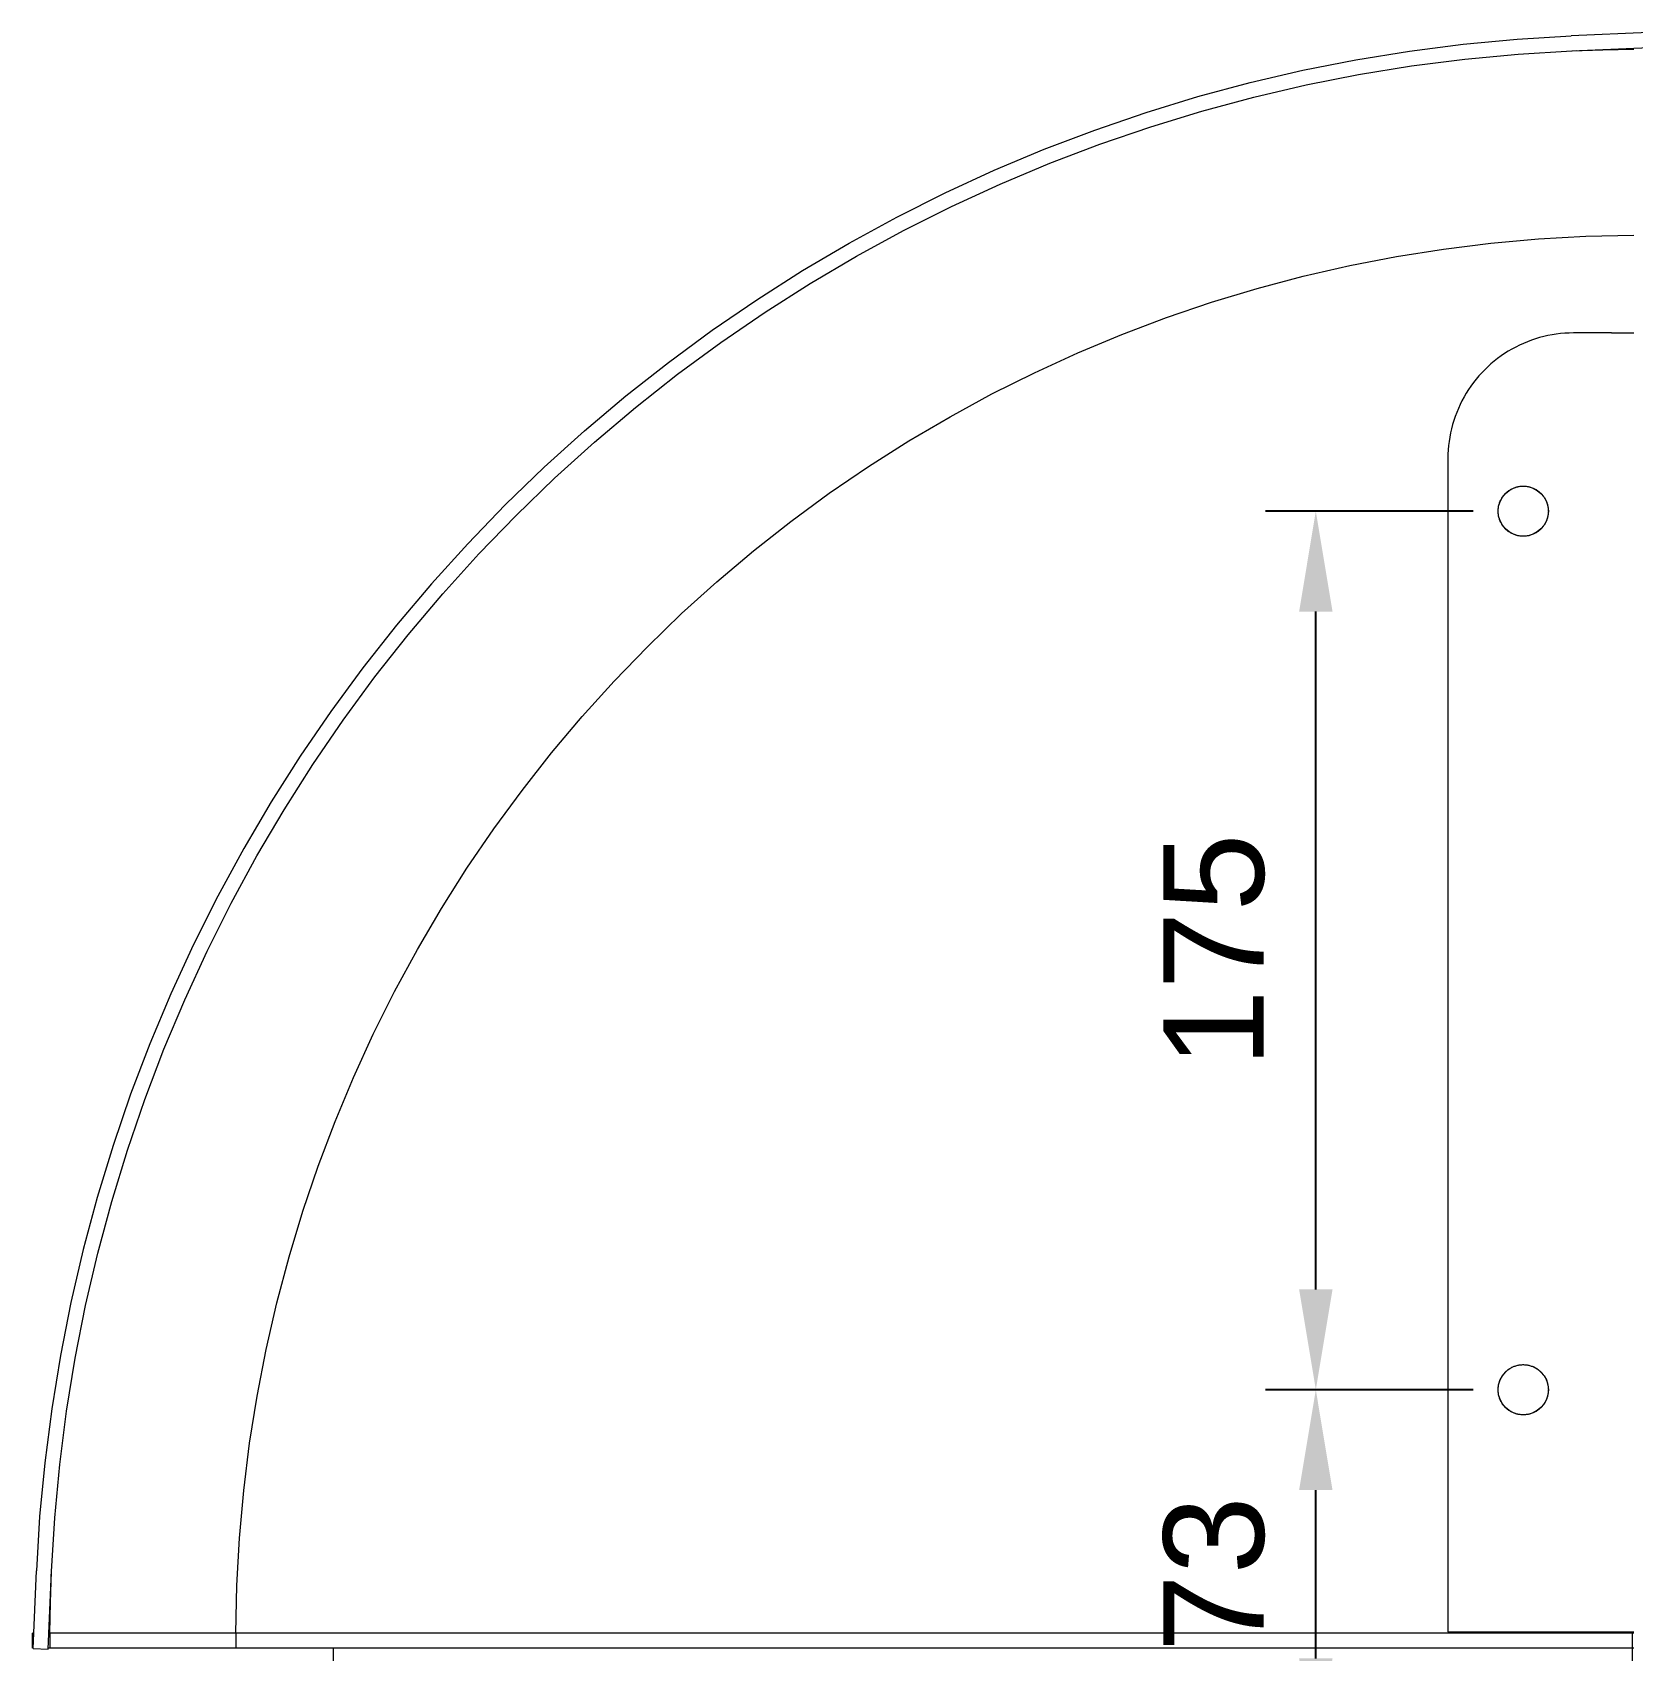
# Model space of a CAD drawing. Header units: millimetres. Extents: x 375 to 2759, y 807 to 2485.
# Drawn here: x 1300.3 to 1619.1, y 1462.1 to 1784.4 of the extents above; entities that cross this region are included whole.
import ezdxf

# ---------------------------------------------------------------- set-up
doc = ezdxf.new("R2010")
doc.units = ezdxf.units.MM
doc.layers.add('ZANO_R', color=7, linetype='Continuous', lineweight=0)
doc.layers.add('ZANO_W', color=1, linetype='Continuous', lineweight=0)
doc.styles.get("Standard").update_dxf_attribs({"font": 'ARIALUNI.TTF'})
doc.dimstyles.new('pl i ang', dxfattribs={"dimtxt": 50, "dimasz": 50, "dimexe": 1.25, "dimexo": 0.625, "dimgap": 10, "dimtad": 1, "dimtoh": 1, "dimtxsty": 'Standard', "dimcen": 2.5, "dimclrd": 1, "dimclre": 1, "dimclrt": 1, "dimadec": 0, "dimazin": 0, "dimtfac": 1, "dimtmove": 0, "dimatfit": 3, "dimfxl": 1, "dimarcsym": 1})

# ---------------------------------------------------------------- blocks, each defined once
blk = doc.blocks.new('*D403')
at = {"layer": 'ZANO_W', "color": 1, "lineweight": -2}
for p, q in [((1670.82, 1477.55), (1670.82, 1090.99)), ((1644.32, 1229.05), (1644.32, 1090.99)), ((1624.32, 1100.99), (1604.32, 1100.99)), ((1644.32, 1100.99), (1670.82, 1100.99)), ((1674.26, 1045.33), (1657.57, 1100.99)), ((1690.82, 1100.99), (1710.82, 1100.99)), ((1723.31, 1045.33), (1674.26, 1045.33))]:
    blk.add_line(p, q, dxfattribs=at)
at = {"layer": 'ZANO_W', "color": 1}
for points in [[(1624.32, 1097.66), (1624.32, 1104.32), (1644.32, 1100.99)], [(1690.82, 1104.32), (1690.82, 1097.66), (1670.82, 1100.99)]]:
    blk.add_solid(points, dxfattribs=at)
at = {"layer": 'ZANO_W', "color": 1, "insert": (1698.79, 1065.55), "char_height": 20, "attachment_point": 5}
blk.add_mtext('26', dxfattribs=at)
blk = doc.blocks.new('*D410')
at = {"layer": 'ZANO_W', "color": 1, "lineweight": -2}
for p, q in [((1587.32, 1514.05), (1546, 1514.05)), ((1556, 1460.55), (1556, 1494.05)), ((1560.82, 1440.55), (1546, 1440.55))]:
    blk.add_line(p, q, dxfattribs=at)
at = {"layer": 'ZANO_W', "color": 1}
for points in [[(1559.33, 1494.05), (1552.67, 1494.05), (1556, 1514.05)], [(1552.67, 1460.55), (1559.33, 1460.55), (1556, 1440.55)]]:
    blk.add_solid(points, dxfattribs=at)
at = {"layer": 'ZANO_W', "color": 1, "insert": (1535.78, 1477.3), "char_height": 20, "attachment_point": 5, "rotation": 90}
blk.add_mtext('73', dxfattribs=at)
blk = doc.blocks.new('*D411')
at = {"layer": 'ZANO_W', "color": 1, "lineweight": -2}
for p, q in [((1587.32, 1689.05), (1546, 1689.05)), ((1556, 1534.05), (1556, 1669.05)), ((1587.32, 1514.05), (1546, 1514.05))]:
    blk.add_line(p, q, dxfattribs=at)
at = {"layer": 'ZANO_W', "color": 1}
for points in [[(1559.33, 1669.05), (1552.67, 1669.05), (1556, 1689.05)], [(1552.67, 1534.05), (1559.33, 1534.05), (1556, 1514.05)]]:
    blk.add_solid(points, dxfattribs=at)
at = {"layer": 'ZANO_W', "color": 1, "insert": (1535.78, 1601.55), "char_height": 20, "attachment_point": 5, "rotation": 90}
blk.add_mtext('175', dxfattribs=at)
blk = doc.blocks.new('*D417')
at = {"layer": 'ZANO_W', "color": 1, "lineweight": -2}
for p, q in [((1845.82, 1477.55), (1845.82, 1014.09)), ((1395.82, 1430.55), (1395.82, 1014.09)), ((1415.82, 1024.09), (1825.82, 1024.09))]:
    blk.add_line(p, q, dxfattribs=at)
at = {"layer": 'ZANO_W', "color": 1}
for points in [[(1415.82, 1027.42), (1415.82, 1020.76), (1395.82, 1024.09)], [(1825.82, 1020.76), (1825.82, 1027.42), (1845.82, 1024.09)]]:
    blk.add_solid(points, dxfattribs=at)
at = {"layer": 'ZANO_W', "color": 1, "insert": (1620.82, 1044.31), "char_height": 20, "attachment_point": 5}
blk.add_mtext('450', dxfattribs=at)

msp = doc.modelspace()

# ---------------------------------------------------------------- linework, layer by layer
at = {"layer": 'ZANO_R'}
for p, q in [((1585.35, 1782.08), (1596.09, 1783.09)), ((1596.09, 1783.09), (1606.86, 1783.74)), ((1622.34, 1784.42), (1606.86, 1783.74)), ((1564, 1778.96), (1574.65, 1780.7)), ((1574.65, 1780.7), (1585.35, 1782.08)), ((1585.68, 1779.1), (1596.32, 1780.1)), ((1596.32, 1780.1), (1606.99, 1780.75)), ((1606.99, 1780.75), (1622.48, 1781.42)), ((1607.03, 1780.75), (1613.17, 1780.96)), ((1607.08, 1780.75), (1607.97, 1780.79)), ((1613.17, 1780.96), (1619.32, 1781.05)), ((1542.91, 1774.42), (1553.42, 1776.87)), ((1553.42, 1776.87), (1564, 1778.96)), ((1564.53, 1776.01), (1575.08, 1777.73)), ((1575.08, 1777.73), (1585.68, 1779.1)), ((1532.49, 1771.62), (1542.91, 1774.42)), ((1543.64, 1771.51), (1554.05, 1773.94)), ((1554.05, 1773.94), (1564.53, 1776.01)), ((1522.17, 1768.47), (1532.49, 1771.62)), ((1533.32, 1768.73), (1543.64, 1771.51)), ((1511.97, 1764.97), (1522.17, 1768.47)), ((1523.1, 1765.61), (1533.32, 1768.73)), ((1501.89, 1761.13), (1511.97, 1764.97)), ((1512.99, 1762.15), (1523.1, 1765.61)), ((1491.94, 1756.95), (1501.89, 1761.13)), ((1503, 1758.34), (1512.99, 1762.15)), ((1482.14, 1752.44), (1491.94, 1756.95)), ((1493.15, 1754.2), (1503, 1758.34)), ((1483.44, 1749.73), (1493.15, 1754.2)), ((1472.5, 1747.6), (1482.14, 1752.44)), ((1463.02, 1742.44), (1472.5, 1747.6)), ((1473.89, 1744.94), (1483.44, 1749.73)), ((1464.5, 1739.83), (1473.89, 1744.94)), ((1600.34, 1743.3), (1609.82, 1743.83)), ((1609.82, 1743.83), (1619.32, 1744.04)), ((1453.73, 1736.96), (1463.02, 1742.44)), ((1572.09, 1739.78), (1581.46, 1741.27)), ((1581.46, 1741.27), (1590.89, 1742.44)), ((1590.89, 1742.44), (1600.34, 1743.3)), ((1455.29, 1734.4), (1464.5, 1739.83)), ((1553.51, 1735.84), (1562.77, 1737.96)), ((1562.77, 1737.96), (1572.09, 1739.78)), ((1444.62, 1731.17), (1453.73, 1736.96)), ((1446.27, 1728.67), (1455.29, 1734.4)), ((1544.33, 1733.4), (1553.51, 1735.84)), ((1435.72, 1725.08), (1444.62, 1731.17)), ((1535.24, 1730.65), (1544.33, 1733.4)), ((1437.45, 1722.63), (1446.27, 1728.67)), ((1526.25, 1727.6), (1535.24, 1730.65)), ((1427.02, 1718.69), (1435.72, 1725.08)), ((1517.37, 1724.24), (1526.25, 1727.6)), ((1605.61, 1724.49), (1604.76, 1724.42)), ((1606.46, 1724.53), (1605.61, 1724.49)), ((1607.32, 1724.55), (1606.46, 1724.53)), ((1614.92, 1724.55), (1607.32, 1724.55)), ((1614.92, 1724.55), (1619.32, 1724.55)), ((1428.84, 1716.31), (1437.45, 1722.63)), ((1508.61, 1720.58), (1517.37, 1724.24)), ((1595.07, 1721.34), (1594.33, 1720.91)), ((1595.82, 1721.75), (1595.07, 1721.34)), ((1596.58, 1722.13), (1595.82, 1721.75)), ((1597.36, 1722.48), (1596.58, 1722.13)), ((1598.15, 1722.81), (1597.36, 1722.48)), ((1598.95, 1723.11), (1598.15, 1722.81)), ((1599.76, 1723.38), (1598.95, 1723.11)), ((1600.57, 1723.62), (1599.76, 1723.38)), ((1601.4, 1723.84), (1600.57, 1723.62)), ((1602.23, 1724.03), (1601.4, 1723.84)), ((1603.07, 1724.19), (1602.23, 1724.03)), ((1603.91, 1724.32), (1603.07, 1724.19)), ((1604.76, 1724.42), (1603.91, 1724.32)), ((1418.55, 1712.01), (1427.02, 1718.69)), ((1499.97, 1716.63), (1508.61, 1720.58)), ((1590.89, 1718.39), (1590.25, 1717.82)), ((1591.54, 1718.94), (1590.89, 1718.39)), ((1592.21, 1719.47), (1591.54, 1718.94)), ((1592.9, 1719.97), (1592.21, 1719.47)), ((1593.61, 1720.45), (1592.9, 1719.97)), ((1594.33, 1720.91), (1593.61, 1720.45)), ((1420.45, 1709.69), (1428.84, 1716.31)), ((1491.48, 1712.39), (1499.97, 1716.63)), ((1587.93, 1715.33), (1587.4, 1714.65)), ((1588.48, 1715.98), (1587.93, 1715.33)), ((1589.05, 1716.61), (1588.48, 1715.98)), ((1589.64, 1717.23), (1589.05, 1716.61)), ((1590.25, 1717.82), (1589.64, 1717.23)), ((1410.3, 1705.06), (1418.55, 1712.01)), ((1483.13, 1707.86), (1491.48, 1712.39)), ((1585.53, 1711.8), (1585.12, 1711.05)), ((1585.96, 1712.54), (1585.53, 1711.8)), ((1586.41, 1713.26), (1585.96, 1712.54)), ((1586.89, 1713.97), (1586.41, 1713.26)), ((1587.4, 1714.65), (1586.89, 1713.97)), ((1412.28, 1702.8), (1420.45, 1709.69)), ((1584.06, 1708.72), (1583.76, 1707.92)), ((1584.39, 1709.51), (1584.06, 1708.72)), ((1584.74, 1710.29), (1584.39, 1709.51)), ((1585.12, 1711.05), (1584.74, 1710.29)), ((1474.94, 1703.05), (1483.13, 1707.86)), ((1583.03, 1705.47), (1582.84, 1704.64)), ((1583.24, 1706.29), (1583.03, 1705.47)), ((1583.49, 1707.11), (1583.24, 1706.29)), ((1583.76, 1707.92), (1583.49, 1707.11)), ((1402.3, 1697.82), (1410.3, 1705.06)), ((1404.35, 1695.63), (1412.28, 1702.8)), ((1466.92, 1697.96), (1474.94, 1703.05)), ((1582.45, 1702.11), (1582.38, 1701.25)), ((1582.55, 1702.95), (1582.45, 1702.11)), ((1582.68, 1703.8), (1582.55, 1702.95)), ((1582.84, 1704.64), (1582.68, 1703.8)), ((1582.33, 1700.4), (1582.32, 1699.55)), ((1582.32, 1699.55), (1582.32, 1465.8)), ((1582.38, 1701.25), (1582.33, 1700.4)), ((1394.54, 1690.32), (1402.3, 1697.82)), ((1396.67, 1688.2), (1404.35, 1695.63)), ((1459.08, 1692.61), (1466.92, 1697.96)), ((1451.42, 1687), (1459.08, 1692.61)), ((1593.46, 1692.23), (1593.58, 1692.36)), ((1593.58, 1692.36), (1593.69, 1692.49)), ((1593.69, 1692.49), (1593.81, 1692.61)), ((1593.81, 1692.61), (1593.94, 1692.73)), ((1593.94, 1692.73), (1594.07, 1692.85)), ((1594.07, 1692.85), (1594.2, 1692.96)), ((1594.2, 1692.96), (1594.34, 1693.06)), ((1594.34, 1693.06), (1594.48, 1693.16)), ((1594.48, 1693.16), (1594.62, 1693.26)), ((1594.62, 1693.26), (1594.77, 1693.35)), ((1594.77, 1693.35), (1594.92, 1693.44)), ((1594.92, 1693.44), (1595.07, 1693.52)), ((1595.07, 1693.52), (1595.23, 1693.59)), ((1595.23, 1693.59), (1595.38, 1693.66)), ((1595.38, 1693.66), (1595.54, 1693.72)), ((1595.54, 1693.72), (1595.71, 1693.78)), ((1595.71, 1693.78), (1595.87, 1693.84)), ((1595.87, 1693.84), (1596.04, 1693.88)), ((1596.04, 1693.88), (1596.21, 1693.92)), ((1596.21, 1693.92), (1596.37, 1693.96)), ((1596.37, 1693.96), (1596.54, 1693.99)), ((1596.54, 1693.99), (1596.72, 1694.01)), ((1596.72, 1694.01), (1596.89, 1694.03)), ((1596.89, 1694.03), (1597.06, 1694.04)), ((1597.06, 1694.04), (1597.23, 1694.05)), ((1597.23, 1694.05), (1597.4, 1694.05)), ((1597.4, 1694.05), (1597.58, 1694.04)), ((1597.58, 1694.04), (1597.75, 1694.03)), ((1597.75, 1694.03), (1597.92, 1694.01)), ((1597.92, 1694.01), (1598.09, 1693.99)), ((1598.09, 1693.99), (1598.26, 1693.96)), ((1598.26, 1693.96), (1598.43, 1693.92)), ((1598.43, 1693.92), (1598.6, 1693.88)), ((1598.6, 1693.88), (1598.76, 1693.84)), ((1598.76, 1693.84), (1598.93, 1693.78)), ((1598.93, 1693.78), (1599.09, 1693.72)), ((1599.09, 1693.72), (1599.25, 1693.66)), ((1599.25, 1693.66), (1599.41, 1693.59)), ((1599.41, 1693.59), (1599.56, 1693.52)), ((1599.56, 1693.52), (1599.72, 1693.44)), ((1599.72, 1693.44), (1599.87, 1693.35)), ((1599.87, 1693.35), (1600.01, 1693.26)), ((1600.01, 1693.26), (1600.16, 1693.16)), ((1600.16, 1693.16), (1600.3, 1693.06)), ((1600.3, 1693.06), (1600.44, 1692.96)), ((1600.44, 1692.96), (1600.57, 1692.85)), ((1600.57, 1692.85), (1600.7, 1692.73)), ((1600.7, 1692.73), (1600.82, 1692.61)), ((1600.82, 1692.61), (1600.94, 1692.49)), ((1600.94, 1692.49), (1601.06, 1692.36)), ((1601.06, 1692.36), (1601.17, 1692.23)), ((1394.54, 1690.32), (1387.04, 1682.57)), ((1592.32, 1689.22), (1592.33, 1689.39)), ((1592.32, 1689.05), (1592.32, 1689.22)), ((1592.32, 1688.88), (1592.32, 1689.05)), ((1592.33, 1689.39), (1592.34, 1689.57)), ((1592.34, 1689.57), (1592.37, 1689.74)), ((1592.37, 1689.74), (1592.39, 1689.91)), ((1592.39, 1689.91), (1592.42, 1690.08)), ((1592.42, 1690.08), (1592.46, 1690.25)), ((1592.46, 1690.25), (1592.51, 1690.41)), ((1592.51, 1690.41), (1592.56, 1690.58)), ((1592.56, 1690.58), (1592.61, 1690.74)), ((1592.61, 1690.74), (1592.67, 1690.9)), ((1592.67, 1690.9), (1592.74, 1691.06)), ((1592.74, 1691.06), (1592.81, 1691.22)), ((1592.81, 1691.22), (1592.89, 1691.37)), ((1592.89, 1691.37), (1592.97, 1691.52)), ((1592.97, 1691.52), (1593.06, 1691.67)), ((1593.06, 1691.67), (1593.15, 1691.82)), ((1593.15, 1691.82), (1593.25, 1691.96)), ((1593.25, 1691.96), (1593.36, 1692.1)), ((1593.36, 1692.1), (1593.46, 1692.23)), ((1601.17, 1692.23), (1601.28, 1692.1)), ((1601.28, 1692.1), (1601.38, 1691.96)), ((1601.38, 1691.96), (1601.48, 1691.82)), ((1601.48, 1691.82), (1601.57, 1691.67)), ((1601.57, 1691.67), (1601.66, 1691.52)), ((1601.66, 1691.52), (1601.75, 1691.37)), ((1601.75, 1691.37), (1601.82, 1691.22)), ((1601.82, 1691.22), (1601.89, 1691.06)), ((1601.89, 1691.06), (1601.96, 1690.9)), ((1601.96, 1690.9), (1602.02, 1690.74)), ((1602.02, 1690.74), (1602.08, 1690.58)), ((1602.08, 1690.58), (1602.13, 1690.41)), ((1602.13, 1690.41), (1602.17, 1690.25)), ((1602.17, 1690.25), (1602.21, 1690.08)), ((1602.21, 1690.08), (1602.24, 1689.91)), ((1602.24, 1689.91), (1602.27, 1689.74)), ((1602.27, 1689.74), (1602.29, 1689.57)), ((1602.29, 1689.57), (1602.31, 1689.39)), ((1602.31, 1689.39), (1602.31, 1689.22)), ((1602.31, 1689.22), (1602.32, 1689.05)), ((1602.32, 1689.05), (1602.31, 1688.88)), ((1389.24, 1680.52), (1396.67, 1688.2)), ((1443.96, 1681.12), (1451.42, 1687)), ((1592.33, 1688.7), (1592.32, 1688.88)), ((1592.34, 1688.53), (1592.33, 1688.7)), ((1592.37, 1688.36), (1592.34, 1688.53)), ((1592.39, 1688.19), (1592.37, 1688.36)), ((1592.42, 1688.02), (1592.39, 1688.19)), ((1592.46, 1687.85), (1592.42, 1688.02)), ((1592.51, 1687.69), (1592.46, 1687.85)), ((1592.56, 1687.52), (1592.51, 1687.69)), ((1592.61, 1687.36), (1592.56, 1687.52)), ((1592.67, 1687.2), (1592.61, 1687.36)), ((1592.74, 1687.04), (1592.67, 1687.2)), ((1592.81, 1686.88), (1592.74, 1687.04)), ((1592.89, 1686.73), (1592.81, 1686.88)), ((1592.97, 1686.57), (1592.89, 1686.73)), ((1593.06, 1686.43), (1592.97, 1686.57)), ((1593.15, 1686.28), (1593.06, 1686.43)), ((1593.25, 1686.14), (1593.15, 1686.28)), ((1593.36, 1686), (1593.25, 1686.14)), ((1593.46, 1685.86), (1593.36, 1686)), ((1593.58, 1685.73), (1593.46, 1685.86)), ((1601.17, 1685.86), (1601.06, 1685.73)), ((1601.28, 1686), (1601.17, 1685.86)), ((1601.38, 1686.14), (1601.28, 1686)), ((1601.48, 1686.28), (1601.38, 1686.14)), ((1601.57, 1686.43), (1601.48, 1686.28)), ((1601.66, 1686.57), (1601.57, 1686.43)), ((1601.75, 1686.73), (1601.66, 1686.57)), ((1601.82, 1686.88), (1601.75, 1686.73)), ((1601.89, 1687.04), (1601.82, 1686.88)), ((1601.96, 1687.2), (1601.89, 1687.04)), ((1602.02, 1687.36), (1601.96, 1687.2)), ((1602.08, 1687.52), (1602.02, 1687.36)), ((1602.13, 1687.69), (1602.08, 1687.52)), ((1602.17, 1687.85), (1602.13, 1687.69)), ((1602.21, 1688.02), (1602.17, 1687.85)), ((1602.24, 1688.19), (1602.21, 1688.02)), ((1602.27, 1688.36), (1602.24, 1688.19)), ((1602.29, 1688.53), (1602.27, 1688.36)), ((1602.31, 1688.7), (1602.29, 1688.53)), ((1602.31, 1688.88), (1602.31, 1688.7)), ((1593.69, 1685.61), (1593.58, 1685.73)), ((1593.81, 1685.48), (1593.69, 1685.61)), ((1593.94, 1685.36), (1593.81, 1685.48)), ((1594.07, 1685.25), (1593.94, 1685.36)), ((1594.2, 1685.14), (1594.07, 1685.25)), ((1594.34, 1685.03), (1594.2, 1685.14)), ((1594.48, 1684.93), (1594.34, 1685.03)), ((1594.62, 1684.84), (1594.48, 1684.93)), ((1594.77, 1684.75), (1594.62, 1684.84)), ((1594.92, 1684.66), (1594.77, 1684.75)), ((1595.07, 1684.58), (1594.92, 1684.66)), ((1595.23, 1684.51), (1595.07, 1684.58)), ((1595.38, 1684.44), (1595.23, 1684.51)), ((1595.54, 1684.37), (1595.38, 1684.44)), ((1595.71, 1684.32), (1595.54, 1684.37)), ((1595.87, 1684.26), (1595.71, 1684.32)), ((1596.04, 1684.22), (1595.87, 1684.26)), ((1596.21, 1684.17), (1596.04, 1684.22)), ((1596.37, 1684.14), (1596.21, 1684.17)), ((1596.54, 1684.11), (1596.37, 1684.14)), ((1596.72, 1684.09), (1596.54, 1684.11)), ((1596.89, 1684.07), (1596.72, 1684.09)), ((1597.06, 1684.06), (1596.89, 1684.07)), ((1597.23, 1684.05), (1597.06, 1684.06)), ((1597.4, 1684.05), (1597.23, 1684.05)), ((1597.58, 1684.06), (1597.4, 1684.05)), ((1597.75, 1684.07), (1597.58, 1684.06)), ((1597.92, 1684.09), (1597.75, 1684.07)), ((1598.09, 1684.11), (1597.92, 1684.09)), ((1598.26, 1684.14), (1598.09, 1684.11)), ((1598.43, 1684.17), (1598.26, 1684.14)), ((1598.6, 1684.22), (1598.43, 1684.17)), ((1598.76, 1684.26), (1598.6, 1684.22)), ((1598.93, 1684.32), (1598.76, 1684.26)), ((1599.09, 1684.37), (1598.93, 1684.32)), ((1599.25, 1684.44), (1599.09, 1684.37)), ((1599.41, 1684.51), (1599.25, 1684.44)), ((1599.56, 1684.58), (1599.41, 1684.51)), ((1599.72, 1684.66), (1599.56, 1684.58)), ((1599.87, 1684.75), (1599.72, 1684.66)), ((1600.01, 1684.84), (1599.87, 1684.75)), ((1600.16, 1684.93), (1600.01, 1684.84)), ((1600.3, 1685.03), (1600.16, 1684.93)), ((1600.44, 1685.14), (1600.3, 1685.03)), ((1600.57, 1685.25), (1600.44, 1685.14)), ((1600.7, 1685.36), (1600.57, 1685.25)), ((1600.82, 1685.48), (1600.7, 1685.36)), ((1600.94, 1685.61), (1600.82, 1685.48)), ((1601.06, 1685.73), (1600.94, 1685.61)), ((1387.04, 1682.57), (1379.81, 1674.56)), ((1382.07, 1672.59), (1389.24, 1680.52)), ((1436.7, 1675), (1443.96, 1681.12)), ((1379.81, 1674.56), (1372.85, 1666.32)), ((1429.66, 1668.64), (1436.7, 1675)), ((1375.18, 1664.42), (1382.07, 1672.59)), ((1422.83, 1662.04), (1429.66, 1668.64)), ((1372.85, 1666.32), (1366.17, 1657.84)), ((1368.56, 1656.03), (1375.18, 1664.42)), ((1416.23, 1655.21), (1422.83, 1662.04)), ((1366.17, 1657.84), (1359.79, 1649.15)), ((1362.23, 1647.41), (1368.56, 1656.03)), ((1409.86, 1648.16), (1416.23, 1655.21)), ((1359.79, 1649.15), (1353.69, 1640.24)), ((1356.2, 1638.59), (1362.23, 1647.41)), ((1403.74, 1640.91), (1409.86, 1648.16)), ((1397.87, 1633.44), (1403.74, 1640.91)), ((1353.69, 1640.24), (1347.91, 1631.14)), ((1350.47, 1629.57), (1356.2, 1638.59)), ((1347.91, 1631.14), (1342.43, 1621.85)), ((1392.25, 1625.79), (1397.87, 1633.44)), ((1345.04, 1620.37), (1350.47, 1629.57)), ((1386.9, 1617.94), (1392.25, 1625.79)), ((1342.43, 1621.85), (1337.27, 1612.37)), ((1339.93, 1610.98), (1345.04, 1620.37)), ((1381.82, 1609.92), (1386.9, 1617.94)), ((1337.27, 1612.37), (1332.43, 1602.73)), ((1335.13, 1601.43), (1339.93, 1610.98)), ((1377.01, 1601.73), (1381.82, 1609.92)), ((1332.43, 1602.73), (1327.92, 1592.93)), ((1330.66, 1591.72), (1335.13, 1601.43)), ((1372.48, 1593.39), (1377.01, 1601.73)), ((1327.92, 1592.93), (1323.74, 1582.98)), ((1368.24, 1584.89), (1372.48, 1593.39)), ((1326.53, 1581.87), (1330.66, 1591.72)), ((1323.74, 1582.98), (1319.9, 1572.9)), ((1364.29, 1576.26), (1368.24, 1584.89)), ((1322.72, 1571.88), (1326.53, 1581.87)), ((1360.63, 1567.5), (1364.29, 1576.26)), ((1319.9, 1572.9), (1316.4, 1562.69)), ((1319.26, 1561.77), (1322.72, 1571.88)), ((1357.27, 1558.61), (1360.63, 1567.5)), ((1316.4, 1562.69), (1313.25, 1552.37)), ((1316.13, 1551.55), (1319.26, 1561.77)), ((1354.21, 1549.62), (1357.27, 1558.61)), ((1313.25, 1552.37), (1310.45, 1541.96)), ((1313.36, 1541.23), (1316.13, 1551.55)), ((1351.47, 1540.53), (1354.21, 1549.62)), ((1310.45, 1541.96), (1308, 1531.45)), ((1310.93, 1530.82), (1313.36, 1541.23)), ((1349.03, 1531.36), (1351.47, 1540.53)), ((1308, 1531.45), (1305.9, 1520.87)), ((1346.9, 1522.1), (1349.03, 1531.36)), ((1308.85, 1520.33), (1310.93, 1530.82)), ((1345.09, 1512.78), (1346.9, 1522.1)), ((1305.9, 1520.87), (1304.17, 1510.22)), ((1307.13, 1509.78), (1308.85, 1520.33)), ((1594.48, 1518.16), (1594.62, 1518.26)), ((1594.62, 1518.26), (1594.77, 1518.35)), ((1594.77, 1518.35), (1594.92, 1518.44)), ((1594.92, 1518.44), (1595.07, 1518.52)), ((1595.07, 1518.52), (1595.23, 1518.59)), ((1595.23, 1518.59), (1595.38, 1518.66)), ((1595.38, 1518.66), (1595.54, 1518.72)), ((1595.54, 1518.72), (1595.71, 1518.78)), ((1595.71, 1518.78), (1595.87, 1518.84)), ((1595.87, 1518.84), (1596.04, 1518.88)), ((1596.04, 1518.88), (1596.21, 1518.92)), ((1596.21, 1518.92), (1596.37, 1518.96)), ((1596.37, 1518.96), (1596.54, 1518.99)), ((1596.54, 1518.99), (1596.72, 1519.01)), ((1596.72, 1519.01), (1596.89, 1519.03)), ((1596.89, 1519.03), (1597.06, 1519.04)), ((1597.06, 1519.04), (1597.23, 1519.05)), ((1597.23, 1519.05), (1597.4, 1519.05)), ((1597.4, 1519.05), (1597.58, 1519.04)), ((1597.58, 1519.04), (1597.75, 1519.03)), ((1597.75, 1519.03), (1597.92, 1519.01)), ((1597.92, 1519.01), (1598.09, 1518.99)), ((1598.09, 1518.99), (1598.26, 1518.96)), ((1598.26, 1518.96), (1598.43, 1518.92)), ((1598.43, 1518.92), (1598.6, 1518.88)), ((1598.6, 1518.88), (1598.76, 1518.84)), ((1598.76, 1518.84), (1598.93, 1518.78)), ((1598.93, 1518.78), (1599.09, 1518.72)), ((1599.09, 1518.72), (1599.25, 1518.66)), ((1599.25, 1518.66), (1599.41, 1518.59)), ((1599.41, 1518.59), (1599.56, 1518.52)), ((1599.56, 1518.52), (1599.72, 1518.44)), ((1599.72, 1518.44), (1599.87, 1518.35)), ((1599.87, 1518.35), (1600.01, 1518.26)), ((1600.01, 1518.26), (1600.16, 1518.16)), ((1592.39, 1514.91), (1592.42, 1515.08)), ((1592.42, 1515.08), (1592.46, 1515.25)), ((1592.46, 1515.25), (1592.51, 1515.41)), ((1592.51, 1515.41), (1592.56, 1515.58)), ((1592.56, 1515.58), (1592.61, 1515.74)), ((1592.61, 1515.74), (1592.67, 1515.9)), ((1592.67, 1515.9), (1592.74, 1516.06)), ((1592.74, 1516.06), (1592.81, 1516.22)), ((1592.81, 1516.22), (1592.89, 1516.37)), ((1592.89, 1516.37), (1592.97, 1516.52)), ((1592.97, 1516.52), (1593.06, 1516.67)), ((1593.06, 1516.67), (1593.15, 1516.82)), ((1593.15, 1516.82), (1593.25, 1516.96)), ((1593.25, 1516.96), (1593.36, 1517.1)), ((1593.36, 1517.1), (1593.46, 1517.23)), ((1593.46, 1517.23), (1593.58, 1517.36)), ((1593.58, 1517.36), (1593.69, 1517.49)), ((1593.69, 1517.49), (1593.81, 1517.61)), ((1593.81, 1517.61), (1593.94, 1517.73)), ((1593.94, 1517.73), (1594.07, 1517.85)), ((1594.07, 1517.85), (1594.2, 1517.96)), ((1594.2, 1517.96), (1594.34, 1518.06)), ((1594.34, 1518.06), (1594.48, 1518.16)), ((1600.16, 1518.16), (1600.3, 1518.06)), ((1600.3, 1518.06), (1600.44, 1517.96)), ((1600.44, 1517.96), (1600.57, 1517.85)), ((1600.57, 1517.85), (1600.7, 1517.73)), ((1600.7, 1517.73), (1600.82, 1517.61)), ((1600.82, 1517.61), (1600.94, 1517.49)), ((1600.94, 1517.49), (1601.06, 1517.36)), ((1601.06, 1517.36), (1601.17, 1517.23)), ((1601.17, 1517.23), (1601.28, 1517.1)), ((1601.28, 1517.1), (1601.38, 1516.96)), ((1601.38, 1516.96), (1601.48, 1516.82)), ((1601.48, 1516.82), (1601.57, 1516.67)), ((1601.57, 1516.67), (1601.66, 1516.52)), ((1601.66, 1516.52), (1601.75, 1516.37)), ((1601.75, 1516.37), (1601.82, 1516.22)), ((1601.82, 1516.22), (1601.89, 1516.06)), ((1601.89, 1516.06), (1601.96, 1515.9)), ((1601.96, 1515.9), (1602.02, 1515.74)), ((1602.02, 1515.74), (1602.08, 1515.58)), ((1602.08, 1515.58), (1602.13, 1515.41)), ((1602.13, 1515.41), (1602.17, 1515.25)), ((1602.17, 1515.25), (1602.21, 1515.08)), ((1602.21, 1515.08), (1602.24, 1514.91)), ((1343.6, 1503.4), (1345.09, 1512.78)), ((1592.32, 1514.22), (1592.33, 1514.39)), ((1592.32, 1514.05), (1592.32, 1514.22)), ((1592.32, 1513.88), (1592.32, 1514.05)), ((1592.33, 1513.7), (1592.32, 1513.88)), ((1592.33, 1514.39), (1592.34, 1514.57)), ((1592.34, 1513.53), (1592.33, 1513.7)), ((1592.34, 1514.57), (1592.37, 1514.74)), ((1592.37, 1513.36), (1592.34, 1513.53)), ((1592.37, 1514.74), (1592.39, 1514.91)), ((1592.39, 1513.19), (1592.37, 1513.36)), ((1592.42, 1513.02), (1592.39, 1513.19)), ((1592.46, 1512.85), (1592.42, 1513.02)), ((1592.51, 1512.69), (1592.46, 1512.85)), ((1592.56, 1512.52), (1592.51, 1512.69)), ((1592.61, 1512.36), (1592.56, 1512.52)), ((1592.67, 1512.2), (1592.61, 1512.36)), ((1592.74, 1512.04), (1592.67, 1512.2)), ((1592.81, 1511.88), (1592.74, 1512.04)), ((1592.89, 1511.73), (1592.81, 1511.88)), ((1601.82, 1511.88), (1601.75, 1511.73)), ((1601.89, 1512.04), (1601.82, 1511.88)), ((1601.96, 1512.2), (1601.89, 1512.04)), ((1602.02, 1512.36), (1601.96, 1512.2)), ((1602.08, 1512.52), (1602.02, 1512.36)), ((1602.13, 1512.69), (1602.08, 1512.52)), ((1602.17, 1512.85), (1602.13, 1512.69)), ((1602.21, 1513.02), (1602.17, 1512.85)), ((1602.24, 1513.19), (1602.21, 1513.02)), ((1602.24, 1514.91), (1602.27, 1514.74)), ((1602.27, 1513.36), (1602.24, 1513.19)), ((1602.27, 1514.74), (1602.29, 1514.57)), ((1602.29, 1513.53), (1602.27, 1513.36)), ((1602.29, 1514.57), (1602.31, 1514.39)), ((1602.31, 1513.7), (1602.29, 1513.53)), ((1602.31, 1514.39), (1602.31, 1514.22)), ((1602.31, 1514.22), (1602.32, 1514.05)), ((1602.32, 1514.05), (1602.31, 1513.88)), ((1602.31, 1513.88), (1602.31, 1513.7)), ((1304.17, 1510.22), (1302.79, 1499.52)), ((1305.77, 1499.18), (1307.13, 1509.78)), ((1592.97, 1511.57), (1592.89, 1511.73)), ((1593.06, 1511.43), (1592.97, 1511.57)), ((1593.15, 1511.28), (1593.06, 1511.43)), ((1593.25, 1511.14), (1593.15, 1511.28)), ((1593.36, 1511), (1593.25, 1511.14)), ((1593.46, 1510.86), (1593.36, 1511)), ((1593.58, 1510.73), (1593.46, 1510.86)), ((1593.69, 1510.61), (1593.58, 1510.73)), ((1593.81, 1510.48), (1593.69, 1510.61)), ((1593.94, 1510.36), (1593.81, 1510.48)), ((1594.07, 1510.25), (1593.94, 1510.36)), ((1594.2, 1510.14), (1594.07, 1510.25)), ((1594.34, 1510.03), (1594.2, 1510.14)), ((1594.48, 1509.93), (1594.34, 1510.03)), ((1594.62, 1509.84), (1594.48, 1509.93)), ((1594.77, 1509.75), (1594.62, 1509.84)), ((1594.92, 1509.66), (1594.77, 1509.75)), ((1595.07, 1509.58), (1594.92, 1509.66)), ((1595.23, 1509.51), (1595.07, 1509.58)), ((1595.38, 1509.44), (1595.23, 1509.51)), ((1595.54, 1509.37), (1595.38, 1509.44)), ((1595.71, 1509.32), (1595.54, 1509.37)), ((1595.87, 1509.26), (1595.71, 1509.32)), ((1596.04, 1509.22), (1595.87, 1509.26)), ((1596.21, 1509.17), (1596.04, 1509.22)), ((1596.37, 1509.14), (1596.21, 1509.17)), ((1596.54, 1509.11), (1596.37, 1509.14)), ((1596.72, 1509.09), (1596.54, 1509.11)), ((1596.89, 1509.07), (1596.72, 1509.09)), ((1597.06, 1509.06), (1596.89, 1509.07)), ((1597.23, 1509.05), (1597.06, 1509.06)), ((1597.4, 1509.05), (1597.23, 1509.05)), ((1597.58, 1509.06), (1597.4, 1509.05)), ((1597.75, 1509.07), (1597.58, 1509.06)), ((1597.92, 1509.09), (1597.75, 1509.07)), ((1598.09, 1509.11), (1597.92, 1509.09)), ((1598.26, 1509.14), (1598.09, 1509.11)), ((1598.43, 1509.17), (1598.26, 1509.14)), ((1598.6, 1509.22), (1598.43, 1509.17)), ((1598.76, 1509.26), (1598.6, 1509.22)), ((1598.93, 1509.32), (1598.76, 1509.26)), ((1599.09, 1509.37), (1598.93, 1509.32)), ((1599.25, 1509.44), (1599.09, 1509.37)), ((1599.41, 1509.51), (1599.25, 1509.44)), ((1599.56, 1509.58), (1599.41, 1509.51)), ((1599.72, 1509.66), (1599.56, 1509.58)), ((1599.87, 1509.75), (1599.72, 1509.66)), ((1600.01, 1509.84), (1599.87, 1509.75)), ((1600.16, 1509.93), (1600.01, 1509.84)), ((1600.3, 1510.03), (1600.16, 1509.93)), ((1600.44, 1510.14), (1600.3, 1510.03)), ((1600.57, 1510.25), (1600.44, 1510.14)), ((1600.7, 1510.36), (1600.57, 1510.25)), ((1600.82, 1510.48), (1600.7, 1510.36)), ((1600.94, 1510.61), (1600.82, 1510.48)), ((1601.06, 1510.73), (1600.94, 1510.61)), ((1601.17, 1510.86), (1601.06, 1510.73)), ((1601.28, 1511), (1601.17, 1510.86)), ((1601.38, 1511.14), (1601.28, 1511)), ((1601.48, 1511.28), (1601.38, 1511.14)), ((1601.57, 1511.43), (1601.48, 1511.28)), ((1601.66, 1511.57), (1601.57, 1511.43)), ((1601.75, 1511.73), (1601.66, 1511.57)), ((1342.42, 1493.98), (1343.6, 1503.4)), ((1302.79, 1499.52), (1301.77, 1488.78)), ((1304.77, 1488.54), (1305.77, 1499.18)), ((1341.57, 1484.52), (1342.42, 1493.98)), ((1301.77, 1488.78), (1301.12, 1478.01)), ((1304.12, 1477.88), (1304.77, 1488.54)), ((1341.03, 1475.04), (1341.57, 1484.52)), ((1300.45, 1462.52), (1301.12, 1478.01)), ((1303.44, 1462.39), (1304.12, 1477.88)), ((1303.91, 1471.7), (1304.12, 1477.84)), ((1304.08, 1476.89), (1304.12, 1477.78)), ((1340.82, 1465.55), (1341.03, 1475.04)), ((1303.82, 1465.55), (1303.91, 1471.7)), ((1300.32, 1462.55), (1300.32, 1465.55)), ((1300.58, 1465.55), (1300.32, 1465.55)), ((1303.82, 1465.55), (1303.58, 1465.55)), ((1303.82, 1465.55), (1303.82, 1462.55)), ((1340.82, 1465.55), (1303.82, 1465.55)), ((1340.82, 1465.55), (1340.82, 1465.55)), ((1340.82, 1465.55), (1340.82, 1462.55)), ((1619.07, 1465.55), (1340.82, 1465.55)), ((1582.32, 1465.8), (1614.92, 1465.8)), ((1614.92, 1465.8), (1619.32, 1465.8)), ((1619.07, 1462.55), (1619.07, 1465.55)), ((1619.32, 1465.55), (1619.07, 1465.55)), ((1300.45, 1462.55), (1300.32, 1462.55)), ((1300.45, 1462.52), (1303.44, 1462.39)), ((1303.82, 1462.55), (1303.45, 1462.55)), ((1340.82, 1462.55), (1303.82, 1462.55)), ((1619.07, 1462.55), (1340.82, 1462.55)), ((1360.32, 1458.15), (1360.32, 1462.55)), ((1619.07, 1458.15), (1619.07, 1462.55)), ((1619.32, 1462.55), (1619.07, 1462.55))]:
    msp.add_line(p, q, dxfattribs=at)
for centre in [(1597.32, 1689.05), (1597.32, 1514.05)]:
    msp.add_circle(centre, 5, dxfattribs=at)

# ---------------------------------------------------------------- dimensions: what is measured, and where the dimension line sits
at = {"layer": 'ZANO_W'}
for base, p1, p2, picture, middle in [((1556, 1689.05), (1597.32, 1514.05), (1597.32, 1689.05), '*D411', (1535.78, 1601.55)), ((1556.0005, 1514.0483), (1570.8174, 1440.5487), (1597.318, 1514.0483), '*D410', (1535.7822, 1477.2985))]:
    dim = msp.add_linear_dim(base=base, p1=p1, p2=p2, angle=90, dimstyle='pl i ang', override={"dimtxt": 20, "dimasz": 20, "dimexe": 10, "dimexo": 10, "dimtoh": 0, "dimdec": 0, "dimtdec": 0, "dimtmove": 1}, dxfattribs=at)
    dim.commit()
    dim.dimension.update_dxf_attribs({"geometry": picture, "text_midpoint": middle})
for base, p1, p2, picture, middle in [((1845.82, 1024.09), (1395.82, 1440.55), (1845.82, 1487.55), '*D417', (1620.82, 1044.31)), ((1670.8179, 1100.9892), (1644.3184, 1239.0487), (1670.8179, 1487.5487), '*D403', (1684.2646, 1065.5526))]:
    dim = msp.add_linear_dim(base=base, p1=p1, p2=p2, dimstyle='pl i ang', override={"dimtxt": 20, "dimasz": 20, "dimexe": 10, "dimexo": 10, "dimtoh": 0, "dimdec": 0, "dimtdec": 0, "dimtmove": 1}, dxfattribs=at)
    dim.commit()
    dim.dimension.update_dxf_attribs({"geometry": picture, "text_midpoint": middle})

doc.saveas('drawing.dxf')
